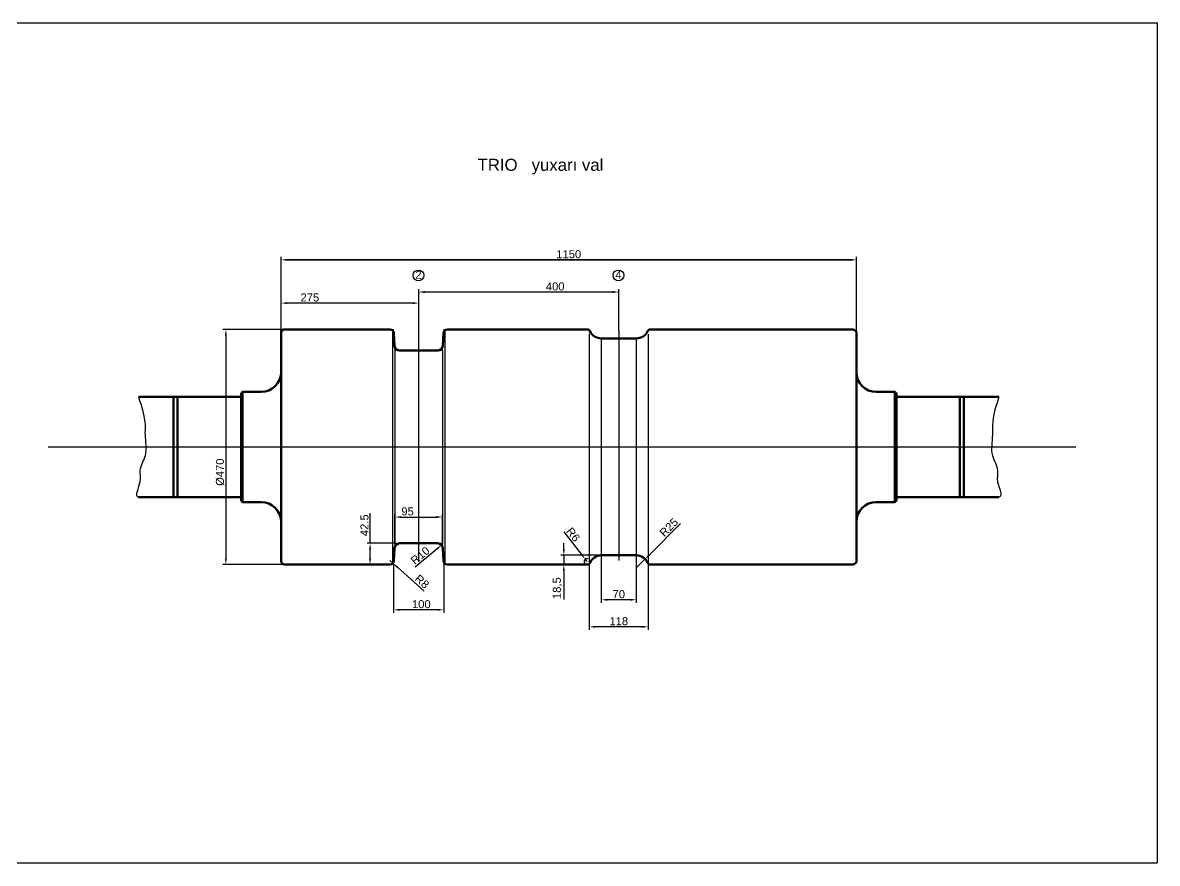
# Model space of a CAD drawing. Header units: millimetres. Extents: x -954 to 34898, y -2134 to 12006.
# Drawn here: x 26442 to 28710, y 9795 to 11475 of the extents above; entities that cross this region are included whole.
import ezdxf

# ---------------------------------------------------------------- set-up
doc = ezdxf.new("R2010")
doc.units = ezdxf.units.MM
doc.header["$LTSCALE"] = 3
doc.linetypes.add('HIDDEN', pattern=[0.375, 0.25, -0.125])
doc.layers.add('Nascosta', color=4, linetype='HIDDEN')
doc.layers.add('осевая', color=4, linetype='Continuous')
for name, color, linetype, lineweight in [('контурная', 7, 'Continuous', 50), ('размерные', 7, 'Continuous', 25), ('тонкая', 7, 'Continuous', 20)]:
    doc.layers.add(name, color=color, linetype=linetype, lineweight=lineweight)
doc.styles.add('s4v4', font='arial.ttf', dxfattribs={"height": 16})
doc.styles.get("Standard").update_dxf_attribs({"font": 'arial.ttf'})
doc.dimstyles.new('s4v4', dxfattribs={"dimtxt": 16, "dimasz": 12, "dimexe": 6, "dimexo": 0, "dimgap": 3, "dimtad": 1, "dimtxsty": 'Standard', "dimcen": 2.5, "dimadec": 0, "dimazin": 0, "dimtfac": 1, "dimtmove": 0, "dimatfit": 3, "dimfxl": 1, "dimarcsym": 0})

# ---------------------------------------------------------------- blocks, each defined once
blk = doc.blocks.new('*D1915')
at = {"layer": 'Defpoints', "color": 0, "transparency": 16777216}
for p in [(26965.9, 10862.4), (26848, 10392.4), (26964.3, 10392.4)]:
    blk.add_point(p, dxfattribs=at)
at = {"layer": 'размерные', "color": 0, "lineweight": -2, "transparency": 16777216}
for p, q in [((26965.9, 10862.4), (26842, 10862.4)), ((26848, 10850.4), (26848, 10404.4)), ((26964.3, 10392.4), (26842, 10392.4))]:
    blk.add_line(p, q, dxfattribs=at)
at = {"layer": 'размерные', "color": 0, "transparency": 16777216}
for points in [[(26846, 10850.4), (26850, 10850.4), (26848, 10862.4)], [(26846, 10404.4), (26850, 10404.4), (26848, 10392.4)]]:
    blk.add_solid(points, dxfattribs=at)
at = {"layer": 'размерные', "color": 0, "transparency": 16777216, "insert": (26836.4, 10577.1), "char_height": 16, "attachment_point": 5, "rotation": 90}
blk.add_mtext('%%C470', dxfattribs=at)
blk = doc.blocks.new('*D1923')
at = {"layer": 'Defpoints', "color": 0, "transparency": 16777216}
for p in [(26958.4, 10915), (27233.4, 10856.9), (26958.4, 10834.3)]:
    blk.add_point(p, dxfattribs=at)
at = {"layer": 'размерные', "color": 0, "lineweight": -2, "transparency": 16777216}
for p, q in [((26958.4, 10834.3), (26958.4, 10921)), ((27221.4, 10915), (26970.4, 10915)), ((27233.4, 10856.9), (27233.4, 10921))]:
    blk.add_line(p, q, dxfattribs=at)
at = {"layer": 'размерные', "color": 0, "transparency": 16777216}
for points in [[(26970.4, 10917), (26970.4, 10913), (26958.4, 10915)], [(27221.4, 10917), (27221.4, 10913), (27233.4, 10915)]]:
    blk.add_solid(points, dxfattribs=at)
at = {"layer": 'размерные', "color": 0, "transparency": 16777216, "insert": (27015.9, 10926.1), "char_height": 16, "attachment_point": 5}
blk.add_mtext('275', dxfattribs=at)
blk = doc.blocks.new('*D1924')
at = {"layer": 'Defpoints', "color": 0, "transparency": 16777216}
for p in [(27280.9, 10487.4), (27185.9, 10434.9), (27280.9, 10434.9)]:
    blk.add_point(p, dxfattribs=at)
at = {"layer": 'размерные', "color": 0, "lineweight": -2, "transparency": 16777216}
for p, q in [((27185.9, 10434.9), (27185.9, 10493.4)), ((27197.9, 10487.4), (27268.9, 10487.4)), ((27280.9, 10434.9), (27280.9, 10493.4))]:
    blk.add_line(p, q, dxfattribs=at)
at = {"layer": 'размерные', "color": 0, "transparency": 16777216}
for points in [[(27197.9, 10489.4), (27197.9, 10485.4), (27185.9, 10487.4)], [(27268.9, 10489.4), (27268.9, 10485.4), (27280.9, 10487.4)]]:
    blk.add_solid(points, dxfattribs=at)
at = {"layer": 'размерные', "color": 0, "transparency": 16777216, "insert": (27211.2, 10498.6), "char_height": 16, "attachment_point": 5}
blk.add_mtext('95', dxfattribs=at)
blk = doc.blocks.new('*D1922')
at = {"layer": 'Defpoints', "color": 0, "transparency": 16777216}
for p in [(27183.4, 10392.4), (27283.4, 10392.4), (27183.4, 10302)]:
    blk.add_point(p, dxfattribs=at)
at = {"layer": 'размерные', "color": 0, "lineweight": -2, "transparency": 16777216}
for p, q in [((27183.4, 10392.4), (27183.4, 10296)), ((27283.4, 10392.4), (27283.4, 10296)), ((27271.4, 10302), (27195.4, 10302))]:
    blk.add_line(p, q, dxfattribs=at)
at = {"layer": 'размерные', "color": 0, "transparency": 16777216}
for points in [[(27195.4, 10304), (27195.4, 10300), (27183.4, 10302)], [(27271.4, 10304), (27271.4, 10300), (27283.4, 10302)]]:
    blk.add_solid(points, dxfattribs=at)
at = {"layer": 'размерные', "color": 0, "transparency": 16777216, "insert": (27238.7, 10313.2), "char_height": 16, "attachment_point": 5}
blk.add_mtext('100', dxfattribs=at)
blk = doc.blocks.new('*D1913')
at = {"layer": 'Defpoints', "color": 0, "transparency": 16777216}
for p in [(27175.8, 10400.4), (27181.8, 10395.1)]:
    blk.add_point(p, dxfattribs=at)
at = {"layer": 'размерные', "color": 0, "lineweight": -2, "transparency": 16777216}
for p, q in [((27175.8, 10400.4), (27181.8, 10395.1)), ((27244.6, 10339.5), (27190.8, 10387.2))]:
    blk.add_line(p, q, dxfattribs=at)
at = {"layer": 'размерные', "color": 0, "transparency": 16777216}
blk.add_solid([(27192.1, 10388.7), (27189.5, 10385.7), (27181.8, 10395.1)], dxfattribs=at)
at = {"layer": 'размерные', "color": 0, "transparency": 16777216, "insert": (27240.1, 10358.4), "char_height": 16, "attachment_point": 5, "rotation": 318.4259}
blk.add_mtext('R8', dxfattribs=at)
blk = doc.blocks.new('*D1914')
at = {"layer": 'Defpoints', "color": 0, "transparency": 16777216}
for p in [(27271.4, 10424.9), (27279.1, 10431.3)]:
    blk.add_point(p, dxfattribs=at)
at = {"layer": 'размерные', "color": 0, "lineweight": -2, "transparency": 16777216}
blk.add_line((27226.7, 10387.8), (27269.9, 10423.7), dxfattribs=at)
at = {"layer": 'размерные', "color": 0, "transparency": 16777216}
blk.add_solid([(27268.6, 10425.2), (27271.2, 10422.1), (27279.1, 10431.3)], dxfattribs=at)
at = {"layer": 'размерные', "color": 0, "transparency": 16777216, "insert": (27236.5, 10410.5), "char_height": 16, "attachment_point": 5, "rotation": 39.6716}
blk.add_mtext('R10', dxfattribs=at)
blk = doc.blocks.new('*D1916')
at = {"layer": 'Defpoints', "color": 0, "transparency": 16777216}
for p in [(27233.4, 10937.1), (27233.4, 10888.1), (27633.4, 10859.5)]:
    blk.add_point(p, dxfattribs=at)
at = {"layer": 'размерные', "color": 0, "lineweight": -2, "transparency": 16777216}
for p, q in [((27233.4, 10888.1), (27233.4, 10943.1)), ((27621.4, 10937.1), (27245.4, 10937.1)), ((27633.4, 10859.5), (27633.4, 10943.1))]:
    blk.add_line(p, q, dxfattribs=at)
at = {"layer": 'размерные', "color": 0, "transparency": 16777216}
for points in [[(27245.4, 10939.1), (27245.4, 10935.1), (27233.4, 10937.1)], [(27621.4, 10939.1), (27621.4, 10935.1), (27633.4, 10937.1)]]:
    blk.add_solid(points, dxfattribs=at)
at = {"layer": 'размерные', "color": 0, "transparency": 16777216, "insert": (27506.3, 10948.2), "char_height": 16, "attachment_point": 5}
blk.add_mtext('400', dxfattribs=at)
blk = doc.blocks.new('*D1911')
at = {"layer": 'Defpoints', "color": 0, "transparency": 16777216}
for p in [(26958.4, 11001.4), (26958.4, 10915), (28108.4, 10850.9)]:
    blk.add_point(p, dxfattribs=at)
at = {"layer": 'размерные', "color": 0, "lineweight": -2, "transparency": 16777216}
for p, q in [((26958.4, 10915), (26958.4, 11007.4)), ((28096.4, 11001.4), (26970.4, 11001.4)), ((28108.4, 10850.9), (28108.4, 11007.4))]:
    blk.add_line(p, q, dxfattribs=at)
at = {"layer": 'размерные', "color": 0, "transparency": 16777216}
for points in [[(26970.4, 11003.4), (26970.4, 10999.4), (26958.4, 11001.4)], [(28096.4, 11003.4), (28096.4, 10999.4), (28108.4, 11001.4)]]:
    blk.add_solid(points, dxfattribs=at)
at = {"layer": 'размерные', "color": 0, "transparency": 16777216, "insert": (27533.4, 11012.6), "char_height": 16, "attachment_point": 5}
blk.add_mtext('1150', dxfattribs=at)
blk = doc.blocks.new('*D1912')
at = {"layer": 'Defpoints', "color": 0, "transparency": 16777216}
for p in [(28108.4, 11001.4), (28108.4, 10915), (26958.4, 10850.9)]:
    blk.add_point(p, dxfattribs=at)
at = {"layer": 'размерные', "color": 0, "lineweight": -2, "transparency": 16777216}
for p, q in [((26958.4, 10850.9), (26958.4, 11007.4)), ((26970.4, 11001.4), (28096.4, 11001.4)), ((28108.4, 10915), (28108.4, 11007.4))]:
    blk.add_line(p, q, dxfattribs=at)
at = {"layer": 'размерные', "color": 0, "transparency": 16777216}
for points in [[(26970.4, 11003.4), (26970.4, 10999.4), (26958.4, 11001.4)], [(28096.4, 11003.4), (28096.4, 10999.4), (28108.4, 11001.4)]]:
    blk.add_solid(points, dxfattribs=at)
at = {"layer": 'размерные', "color": 0, "transparency": 16777216, "insert": (27533.4, 11012.6), "char_height": 16, "attachment_point": 5}
blk.add_mtext('1150', dxfattribs=at)
blk = doc.blocks.new('*D1917')
at = {"layer": 'Defpoints', "color": 0, "transparency": 16777216}
for p in [(27598.5, 10410.9), (27668.4, 10410.9), (27598.5, 10322.1)]:
    blk.add_point(p, dxfattribs=at)
at = {"layer": 'размерные', "color": 0, "lineweight": -2, "transparency": 16777216}
for p, q in [((27598.5, 10410.9), (27598.5, 10316.1)), ((27668.4, 10410.9), (27668.4, 10316.1)), ((27656.4, 10322.1), (27610.5, 10322.1))]:
    blk.add_line(p, q, dxfattribs=at)
at = {"layer": 'размерные', "color": 0, "transparency": 16777216}
for points in [[(27610.5, 10324.1), (27610.5, 10320.1), (27598.5, 10322.1)], [(27656.4, 10324.1), (27656.4, 10320.1), (27668.4, 10322.1)]]:
    blk.add_solid(points, dxfattribs=at)
at = {"layer": 'размерные', "color": 0, "transparency": 16777216, "insert": (27633.4, 10333.2), "char_height": 16, "attachment_point": 5}
blk.add_mtext('70', dxfattribs=at)
blk = doc.blocks.new('*D1918')
at = {"layer": 'Defpoints', "color": 0, "transparency": 16777216}
for p in [(27574.4, 10392.4), (27692.4, 10392.4), (27574.4, 10268)]:
    blk.add_point(p, dxfattribs=at)
at = {"layer": 'размерные', "color": 0, "lineweight": -2, "transparency": 16777216}
for p, q in [((27574.4, 10392.4), (27574.4, 10262)), ((27692.4, 10392.4), (27692.4, 10262)), ((27680.4, 10268), (27586.4, 10268))]:
    blk.add_line(p, q, dxfattribs=at)
at = {"layer": 'размерные', "color": 0, "transparency": 16777216}
for points in [[(27586.4, 10270), (27586.4, 10266), (27574.4, 10268)], [(27680.4, 10270), (27680.4, 10266), (27692.4, 10268)]]:
    blk.add_solid(points, dxfattribs=at)
at = {"layer": 'размерные', "color": 0, "transparency": 16777216, "insert": (27633.4, 10279.2), "char_height": 16, "attachment_point": 5}
blk.add_mtext('118', dxfattribs=at)
blk = doc.blocks.new('*D1919')
at = {"layer": 'Defpoints', "color": 0, "transparency": 16777216}
for p in [(27685.9, 10403.6), (27668.2, 10385.9)]:
    blk.add_point(p, dxfattribs=at)
at = {"layer": 'размерные', "color": 0, "lineweight": -2, "transparency": 16777216}
for p, q in [((27757.1, 10474.5), (27694.5, 10412)), ((27668.2, 10385.9), (27685.9, 10403.6))]:
    blk.add_line(p, q, dxfattribs=at)
at = {"layer": 'размерные', "color": 0, "transparency": 16777216}
blk.add_solid([(27693, 10413.5), (27695.9, 10410.6), (27685.9, 10403.6)], dxfattribs=at)
at = {"layer": 'размерные', "color": 0, "transparency": 16777216, "insert": (27733.5, 10466.7), "char_height": 16, "attachment_point": 5, "rotation": 44.8831}
blk.add_mtext('R25', dxfattribs=at)
blk = doc.blocks.new('*D1920')
at = {"layer": 'Defpoints', "color": 0, "transparency": 16777216}
for p in [(27598.5, 10410.9), (27523.6, 10392.4), (27550.7, 10392.4)]:
    blk.add_point(p, dxfattribs=at)
at = {"layer": 'размерные', "color": 0, "lineweight": -2, "transparency": 16777216}
for p, q in [((27523.6, 10422.9), (27523.6, 10434.9)), ((27598.5, 10410.9), (27517.6, 10410.9)), ((27523.6, 10410.9), (27523.6, 10392.4)), ((27550.7, 10392.4), (27517.6, 10392.4)), ((27523.6, 10380.4), (27523.6, 10322.3))]:
    blk.add_line(p, q, dxfattribs=at)
at = {"layer": 'размерные', "color": 0, "transparency": 16777216}
for points in [[(27521.6, 10422.9), (27525.6, 10422.9), (27523.6, 10410.9)], [(27521.6, 10380.4), (27525.6, 10380.4), (27523.6, 10392.4)]]:
    blk.add_solid(points, dxfattribs=at)
at = {"layer": 'размерные', "color": 0, "transparency": 16777216, "insert": (27511, 10345.3), "char_height": 16, "attachment_point": 5, "rotation": 90}
blk.add_mtext('18,5', dxfattribs=at)
blk = doc.blocks.new('*D1921')
at = {"layer": 'Defpoints', "color": 0, "transparency": 16777216}
for p in [(27566.4, 10403.2), (27570.1, 10398.4)]:
    blk.add_point(p, dxfattribs=at)
at = {"layer": 'размерные', "color": 0, "lineweight": -2, "transparency": 16777216}
for p, q in [((27523.6, 10457.9), (27559, 10412.6)), ((27570.1, 10398.4), (27566.4, 10403.2))]:
    blk.add_line(p, q, dxfattribs=at)
blk.add_arc((27570.1, 10398.4), 6, 70.7563, 270, dxfattribs=at)
at = {"layer": 'размерные', "color": 0, "transparency": 16777216}
blk.add_solid([(27560.6, 10413.8), (27557.5, 10411.4), (27566.4, 10403.2)], dxfattribs=at)
at = {"layer": 'размерные', "color": 0, "transparency": 16777216, "insert": (27542.2, 10452.3), "char_height": 16, "attachment_point": 5, "rotation": 308.0521}
blk.add_mtext('R6', dxfattribs=at)
blk = doc.blocks.new('*D1925')
at = {"layer": 'Defpoints', "color": 0, "transparency": 16777216}
for p in [(27136.3, 10434.9), (27185.9, 10434.9), (27165.9, 10392.4)]:
    blk.add_point(p, dxfattribs=at)
at = {"layer": 'размерные', "color": 0, "lineweight": -2, "transparency": 16777216}
for p, q in [((27136.3, 10434.9), (27136.3, 10495.3)), ((27185.9, 10434.9), (27130.3, 10434.9)), ((27136.3, 10404.4), (27136.3, 10422.9)), ((27165.9, 10392.4), (27130.3, 10392.4))]:
    blk.add_line(p, q, dxfattribs=at)
at = {"layer": 'размерные', "color": 0, "transparency": 16777216}
for points in [[(27134.3, 10422.9), (27138.3, 10422.9), (27136.3, 10434.9)], [(27134.3, 10404.4), (27138.3, 10404.4), (27136.3, 10392.4)]]:
    blk.add_solid(points, dxfattribs=at)
at = {"layer": 'размерные', "color": 0, "transparency": 16777216, "insert": (27125.1, 10471.1), "char_height": 16, "attachment_point": 5, "rotation": 90}
blk.add_mtext('42.5', dxfattribs=at)

msp = doc.modelspace()

# ---------------------------------------------------------------- linework, layer by layer
for centre in [(27232.921, 10970.345), (27632.732, 10970.345)]:
    msp.add_circle(centre, 10.754)
at = {"layer": 'Nascosta', "color": 3}
msp.add_lwpolyline([(26333.882, 11475.4), (28709.882, 11475.4), (28709.882, 9795.4), (26333.882, 9795.4), (26333.882, 11475.4)], dxfattribs=at)
at = {"layer": 'контурная'}
for p, q in [((26963.37, 10862.436), (26958.37, 10857.436)), ((26958.37, 10397.436), (26958.37, 10857.436)), ((27175.827, 10862.436), (26963.37, 10862.436)), ((27175.827, 10862.436), (27154.706, 10862.436)), ((27183.813, 10854.906), (27185.316, 10829.349)), ((27282.927, 10854.906), (27281.424, 10829.349)), ((27290.913, 10862.436), (27308.564, 10862.436)), ((27290.913, 10862.436), (27571.137, 10862.436)), ((27308.564, 10862.436), (27303.675, 10862.436)), ((27633.37, 10844.436), (27598.505, 10844.436)), ((27633.37, 10844.436), (27668.375, 10844.436)), ((27697.517, 10862.436), (28103.37, 10862.436)), ((28067.221, 10862.436), (28103.37, 10862.436)), ((28103.37, 10862.436), (28108.37, 10857.436)), ((27233.37, 10819.936), (27195.299, 10819.936)), ((27233.37, 10819.936), (27271.441, 10819.936)), ((28108.37, 10773.54), (28108.37, 10481.332)), ((26881.37, 10737.436), (26881.37, 10627.436)), ((28185.37, 10737.436), (28185.37, 10627.436)), ((26878.37, 10727.436), (26673.37, 10727.436)), ((26743.37, 10727.436), (26743.37, 10627.436)), ((28188.37, 10727.436), (28393.37, 10727.436)), ((28323.37, 10727.436), (28323.37, 10627.436)), ((26743.37, 10527.436), (26743.37, 10627.436)), ((26881.37, 10517.436), (26881.37, 10627.436)), ((28185.37, 10517.436), (28185.37, 10627.436)), ((28323.37, 10527.436), (28323.37, 10627.436)), ((26878.37, 10527.436), (26673.37, 10527.436)), ((28188.37, 10527.436), (28393.37, 10527.436)), ((27233.37, 10434.936), (27195.299, 10434.936)), ((27233.37, 10434.936), (27271.441, 10434.936)), ((27183.813, 10399.966), (27185.316, 10425.523)), ((27282.927, 10399.966), (27281.424, 10425.523)), ((27633.37, 10410.936), (27598.505, 10410.936)), ((27633.37, 10410.936), (27668.235, 10410.936)), ((26963.37, 10392.436), (26958.37, 10397.436)), ((27175.827, 10392.436), (26963.37, 10392.436)), ((27155.897, 10392.436), (27175.827, 10392.436)), ((27290.913, 10392.436), (27308.564, 10392.436)), ((27290.913, 10392.436), (27571.137, 10392.436)), ((27697.603, 10392.436), (28103.37, 10392.436)), ((28067.221, 10392.436), (28103.37, 10392.436)), ((28103.37, 10392.436), (28108.37, 10397.436))]:
    msp.add_line(p, q, dxfattribs=at)
for points in [[(26958.37, 10859.936), (26958.37, 10777.436, -0.41421356), (26918.37, 10737.436), (26881.37, 10737.436), (26878.37, 10734.436), (26878.37, 10627.436)], [(28108.37, 10857.436), (28108.37, 10777.436, 0.41421356), (28148.37, 10737.436), (28185.37, 10737.436), (28188.37, 10734.436), (28188.37, 10627.436)], [(26958.37, 10397.436), (26958.37, 10477.436, 0.41421356), (26918.37, 10517.436), (26881.37, 10517.436), (26878.37, 10520.436), (26878.37, 10627.436)], [(28108.37, 10397.436), (28108.37, 10477.436, -0.41421356), (28148.37, 10517.436), (28185.37, 10517.436), (28188.37, 10520.436), (28188.37, 10627.436)]]:
    msp.add_lwpolyline(points, format="xyb", dxfattribs=at)
for points in [[(26958.37, 10773.54), (26958.37, 10777.436)], [(28108.37, 10773.54), (28108.37, 10777.436)], [(26751.37, 10727.436), (26751.37, 10627.436)], [(28315.37, 10727.436), (28315.37, 10627.436)], [(26751.37, 10527.436), (26751.37, 10627.436)], [(28315.37, 10527.436), (28315.37, 10627.436)], [(26958.37, 10481.332), (26958.37, 10477.436)], [(28108.37, 10481.332), (28108.37, 10477.436)]]:
    msp.add_lwpolyline(points, dxfattribs=at)
for centre, radius, start, end in [((27175.827, 10854.436), 8, 3.366461, 90), ((27290.913, 10854.436), 8, 90, 176.633539), ((27570.222, 10856.436), 6, 24.793862, 90), ((27598.365, 10869.436), 25, 204.793862, 270), ((27668.375, 10869.436), 25, 270, 335.206138), ((27696.517, 10856.436), 6, 90, 155.206138), ((27195.299, 10829.936), 10, 183.366461, 270), ((27271.441, 10829.936), 10, 270, 356.633539), ((27195.299, 10424.936), 10, 90, 176.633539), ((27271.441, 10424.936), 10, 3.366461, 90), ((27598.505, 10385.936), 25, 90, 156.220005), ((27668.235, 10385.936), 25, 23.779995, 90), ((27175.827, 10400.436), 8, 270, 356.633539), ((27290.913, 10400.436), 8, 183.366461, 270), ((27570.137, 10398.436), 6, 270, 336.220005), ((27696.603, 10398.436), 6, 203.779995, 270)]:
    msp.add_arc(centre, radius, start, end, dxfattribs=at)
at = {"layer": 'осевая'}
for p, q in [((27233.37, 10856.867), (27233.37, 10398.171)), ((27633.37, 10859.487), (27633.37, 10400.791)), ((26492.737, 10627.436), (28547.232, 10627.436))]:
    msp.add_line(p, q, dxfattribs=at)
at = {"layer": 'размерные'}
for p, q in [((27181.315, 10860.257), (27181.315, 10394.616)), ((27285.425, 10860.257), (27285.425, 10394.616)), ((27574.365, 10853.674), (27574.365, 10394.179)), ((27598.365, 10843.811), (27598.365, 10410.936)), ((27668.375, 10843.811), (27668.375, 10410.936)), ((27692.375, 10853.013), (27692.375, 10394.179)), ((27185.87, 10819.311), (27185.87, 10431.936)), ((27280.87, 10819.936), (27280.87, 10432.561))]:
    msp.add_line(p, q, dxfattribs=at)
for points in [[(26673.37, 10727.436), (26686.383, 10670.713), (26686.383, 10651.687), (26686.383, 10609.977), (26676.127, 10580.707), (26676.127, 10558.022), (26673.37, 10527.436), (26676.127, 10527.288)], [(28393.37, 10727.436), (28380.357, 10670.713), (28380.357, 10651.687), (28380.357, 10609.977), (28390.612, 10580.707), (28390.612, 10558.022), (28393.37, 10527.436), (28390.612, 10527.288)]]:
    msp.add_spline(points, degree=3, dxfattribs=at)
at = {"layer": 'тонкая'}
for p, q in [((27175.827, 10862.436), (27183.37, 10862.436)), ((27183.37, 10862.436), (27183.645, 10857.762)), ((27283.37, 10862.436), (27283.095, 10857.762)), ((27290.913, 10862.436), (27283.37, 10862.436)), ((27570.137, 10862.436), (27574.365, 10862.436)), ((27575.348, 10859.679), (27574.365, 10862.436)), ((27691.392, 10859.679), (27692.375, 10862.436)), ((27696.603, 10862.436), (27692.375, 10862.436)), ((27185.528, 10825.75), (27185.87, 10819.936)), ((27195.299, 10819.936), (27185.87, 10819.936)), ((27271.441, 10819.936), (27280.87, 10819.936)), ((27281.212, 10825.75), (27280.87, 10819.936)), ((27185.528, 10429.122), (27185.87, 10434.936)), ((27195.299, 10434.936), (27185.87, 10434.936)), ((27271.441, 10434.936), (27280.87, 10434.936)), ((27281.212, 10429.122), (27280.87, 10434.936)), ((27175.827, 10392.436), (27183.37, 10392.436)), ((27183.37, 10392.436), (27183.645, 10397.111)), ((27283.37, 10392.436), (27283.095, 10397.111)), ((27290.913, 10392.436), (27283.37, 10392.436)), ((27570.137, 10392.436), (27574.365, 10392.436)), ((27696.603, 10392.436), (27692.375, 10392.436))]:
    msp.add_line(p, q, dxfattribs=at)
for centre, start, end in [((27598.505, 10385.936), 158.018665, 164.929938), ((27668.235, 10385.936), 15.070062, 21.981335)]:
    msp.add_arc(centre, 25, start, end, dxfattribs=at)

# ---------------------------------------------------------------- texts
at = {"char_height": 16, "attachment_point": 5}
for s, insert in [('{\\fArial|b0|i0|c238|p34;2}', (27232.919, 10971.551)), ('{\\fArial|b0|i0|c238|p34;4}', (27632.73, 10971.551))]:
    msp.add_mtext(s, dxfattribs=dict(at, insert=insert))
at = {"layer": 'размерные', "style": 's4v4'}
msp.add_text('TRIO   yuxarı val', height=24, dxfattribs=at).set_placement((27351.122, 11179.344))

# ---------------------------------------------------------------- dimensions: what is measured, and where the dimension line sits
at = {"layer": 'размерные'}
dim = msp.add_linear_dim(base=(26958.37, 11001.45), p1=(28108.37, 10850.944), p2=(26958.37, 10914.972), dimstyle='s4v4', dxfattribs=at)
dim.commit()
dim.dimension.update_dxf_attribs({"geometry": '*D1911', "text_midpoint": (27533.37, 11012.619)})
for base, p1, p2, angle, picture, middle in [((28108.37, 11001.45), (26958.37, 10850.944), (28108.37, 10914.972), 180, '*D1912', (27533.37, 11012.619)), ((27523.605, 10392.436), (27598.505, 10410.936), (27550.697, 10392.436), 90, '*D1920', (27510.99, 10345.349))]:
    dim = msp.add_linear_dim(base=base, p1=p1, p2=p2, angle=angle, dimstyle='s4v4', dxfattribs=at)
    dim.commit()
    dim.dimension.update_dxf_attribs({"geometry": picture, "text_midpoint": middle})
for base, p1, p2, picture, middle in [((27233.37, 10937.06), (27633.37, 10859.487), (27233.37, 10888.077), '*D1916', (27506.338, 10937.06)), ((26958.37, 10914.972), (27233.37, 10856.867), (26958.37, 10834.349), '*D1923', (27015.863, 10914.972)), ((27280.87, 10487.444), (27185.87, 10434.936), (27280.87, 10434.936), '*D1924', (27211.168, 10487.444)), ((27183.37, 10302.003), (27283.37, 10392.436), (27183.37, 10392.436), '*D1922', (27238.658, 10302.003))]:
    dim = msp.add_linear_dim(base=base, p1=p1, p2=p2, dimstyle='s4v4', dxfattribs=at)
    dim.commit()
    dim.dimension.update_dxf_attribs({"geometry": picture, "text_midpoint": middle, "dimtype": 160})
dim = msp.add_linear_dim(base=(26847.989, 10392.436), p1=(26965.924, 10862.436), p2=(26964.347, 10392.436), angle=90, text='%%C<>', dimstyle='s4v4', dxfattribs=at)
dim.commit()
dim.dimension.update_dxf_attribs({"geometry": '*D1915', "text_midpoint": (26847.989, 10577.123), "dimtype": 160})
dim = msp.add_linear_dim(base=(27136.289, 10434.936), p1=(27165.862, 10392.436), p2=(27185.87, 10434.936), angle=90, text='42.5', dimstyle='s4v4', dxfattribs=at)
dim.commit()
dim.dimension.update_dxf_attribs({"geometry": '*D1925', "text_midpoint": (27125.12, 10471.098)})
for center, mpoint, picture, middle in [((27668.235, 10385.936), (27685.948, 10403.578), '*D1919', (27741.411, 10458.815)), ((27570.137, 10398.436), (27566.439, 10403.161), '*D1921', (27533.393, 10445.379)), ((27271.441, 10424.936), (27279.138, 10431.32), '*D1914', (27243.663, 10401.898)), ((27175.827, 10400.436), (27181.811, 10395.127), '*D1913', (27232.672, 10350.013))]:
    dim = msp.add_radius_dim(center=center, mpoint=mpoint, dimstyle='s4v4', dxfattribs=at)
    dim.commit()
    dim.dimension.update_dxf_attribs({"geometry": picture, "text_midpoint": middle, "dimtype": 164})
for base, p1, p2, picture, middle in [((27598.505, 10322.05), (27668.375, 10410.936), (27598.505, 10410.936), '*D1917', (27633.44, 10333.219)), ((27574.365, 10268.017), (27692.375, 10392.436), (27574.365, 10392.436), '*D1918', (27633.37, 10279.186))]:
    dim = msp.add_linear_dim(base=base, p1=p1, p2=p2, dimstyle='s4v4', override={"dimdec": 0}, dxfattribs=at)
    dim.commit()
    dim.dimension.update_dxf_attribs({"geometry": picture, "text_midpoint": middle})

doc.saveas('drawing.dxf')
